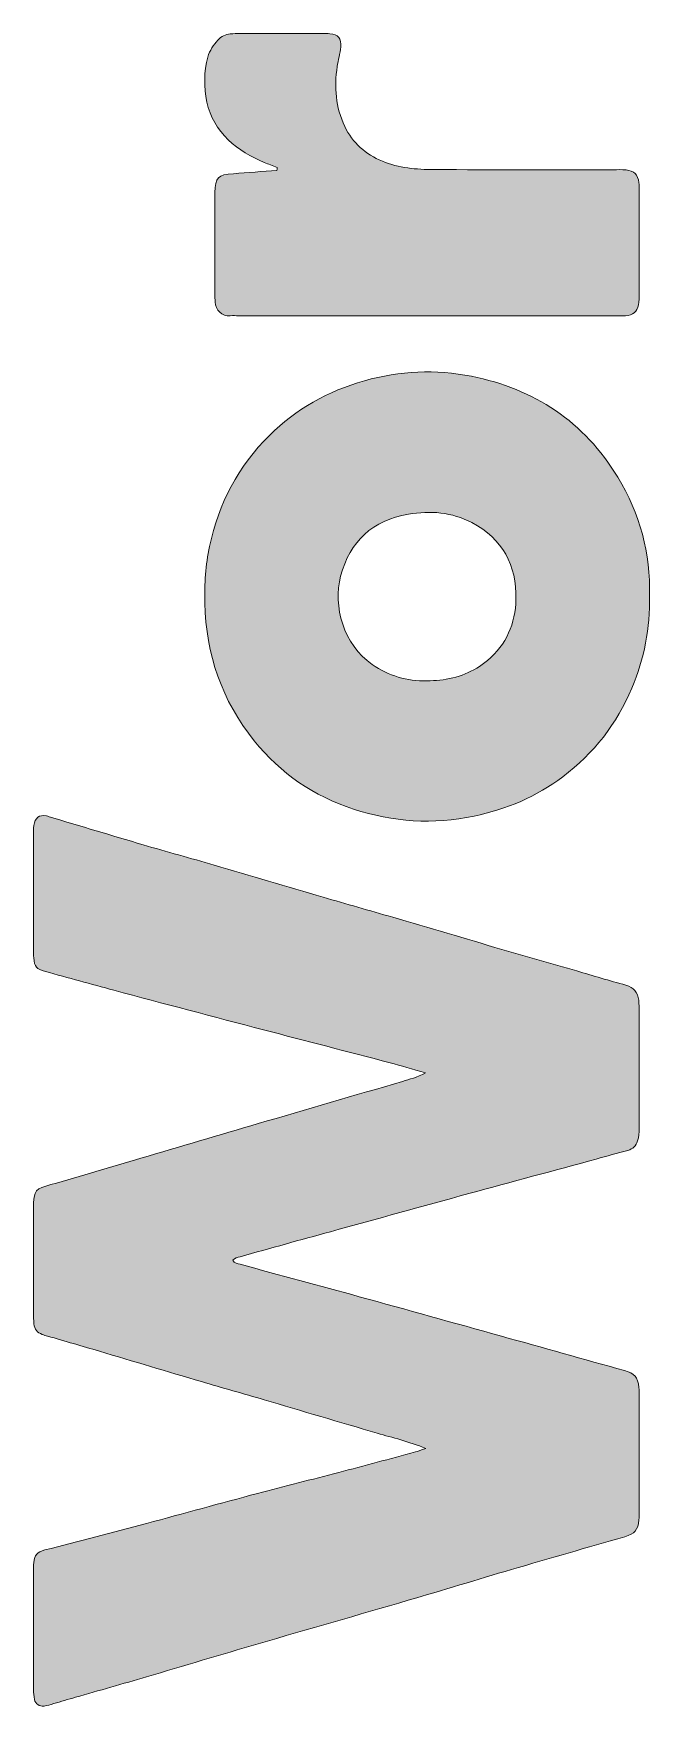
# Model space of a CAD drawing. Header units: millimetres. Extents: x 33 to 239, y -25 to 292.
# Drawn here: x 204.48 to 209.45, y 100.56 to 114.03 of the extents above; entities that cross this region are included whole.
import ezdxf

# ---------------------------------------------------------------- set-up
doc = ezdxf.new("R2010")
doc.units = ezdxf.units.MM
doc.header["$MEASUREMENT"] = 0
doc.layers.add('Layer 1', color=7, linetype='Continuous', lineweight=0)

msp = doc.modelspace()

# ---------------------------------------------------------------- hatches: boundary and pattern name
at = {"layer": 'Layer 1', "true_color": 0x020202, "transparency": 33554687}
h = msp.add_hatch(color=18, dxfattribs=at)
h.dxf.hatch_style = 2
edge = h.paths.add_edge_path()
edge.add_spline(control_points=[(206.441, 112.952), (206.406, 112.966), (206.371, 112.98), (206.337, 112.994), (206.23, 113.038), (206.132, 113.095), (206.048, 113.176), (205.962, 113.261), (205.901, 113.359), (205.876, 113.479), (205.85, 113.601), (205.851, 113.721), (205.884, 113.842), (205.898, 113.895), (205.929, 113.938), (205.965, 113.978), (205.992, 114.009), (206.025, 114.025), (206.064, 114.028), (206.091, 114.03), (206.118, 114.031), (206.144, 114.031), (206.366, 114.031), (206.587, 114.031), (206.809, 114.031), (206.828, 114.031), (206.847, 114.032), (206.866, 114.03), (206.932, 114.024), (206.961, 113.991), (206.954, 113.923), (206.948, 113.87), (206.933, 113.818), (206.925, 113.765), (206.901, 113.6), (206.912, 113.439), (206.986, 113.284), (207.05, 113.15), (207.154, 113.059), (207.289, 113.004), (207.422, 112.949), (207.563, 112.936), (207.704, 112.936), (208.186, 112.934), (208.667, 112.935), (209.148, 112.935), (209.182, 112.935), (209.217, 112.937), (209.251, 112.933), (209.315, 112.927), (209.348, 112.895), (209.355, 112.832), (209.357, 112.81), (209.356, 112.786), (209.356, 112.763), (209.356, 112.488), (209.356, 112.213), (209.356, 111.938), (209.356, 111.908), (209.357, 111.877), (209.351, 111.847), (209.341, 111.792), (209.305, 111.763), (209.248, 111.759), (209.221, 111.758), (209.194, 111.759), (209.168, 111.759), (208.156, 111.759), (207.144, 111.759), (206.132, 111.759), (206.109, 111.759), (206.086, 111.762), (206.064, 111.759), (205.996, 111.748), (205.946, 111.811), (205.942, 111.868), (205.941, 111.891), (205.94, 111.914), (205.94, 111.937), (205.94, 112.201), (205.94, 112.465), (205.94, 112.728), (205.94, 112.736), (205.94, 112.743), (205.94, 112.751), (205.943, 112.873), (205.964, 112.894), (206.089, 112.903), (206.206, 112.912), (206.323, 112.921), (206.44, 112.929), (206.44, 112.937), (206.441, 112.944), (206.441, 112.952)], knot_values=[0, 0, 0, 0, 1, 1, 1, 2, 2, 2, 3, 3, 3, 4, 4, 4, 5, 5, 5, 6, 6, 6, 7, 7, 7, 8, 8, 8, 9, 9, 9, 10, 10, 10, 11, 11, 11, 12, 12, 12, 13, 13, 13, 14, 14, 14, 15, 15, 15, 16, 16, 16, 17, 17, 17, 18, 18, 18, 19, 19, 19, 20, 20, 20, 21, 21, 21, 22, 22, 22, 23, 23, 23, 24, 24, 24, 25, 25, 25, 26, 26, 26, 27, 27, 27, 28, 28, 28, 29, 29, 29, 30, 30, 30, 31, 31, 31, 31], degree=3, periodic=0)
h = msp.add_hatch(color=18, dxfattribs=at)
h.dxf.hatch_style = 2
edge = h.paths.add_edge_path()
edge.add_spline(control_points=[(209.44, 109.506), (209.444, 109.244), (209.399, 108.998), (209.298, 108.762), (209.176, 108.476), (208.993, 108.236), (208.743, 108.049), (208.528, 107.888), (208.29, 107.786), (208.028, 107.732), (207.698, 107.662), (207.374, 107.684), (207.057, 107.788), (206.738, 107.892), (206.47, 108.074), (206.257, 108.338), (205.996, 108.662), (205.869, 109.033), (205.859, 109.447), (205.855, 109.601), (205.865, 109.753), (205.897, 109.903), (205.971, 110.248), (206.128, 110.548), (206.379, 110.796), (206.595, 111.01), (206.851, 111.152), (207.144, 111.236), (207.43, 111.317), (207.719, 111.329), (208.006, 111.272), (208.512, 111.172), (208.915, 110.906), (209.185, 110.46), (209.363, 110.167), (209.449, 109.844), (209.44, 109.506)], knot_values=[0, 0, 0, 0, 1, 1, 1, 2, 2, 2, 3, 3, 3, 4, 4, 4, 5, 5, 5, 6, 6, 6, 7, 7, 7, 8, 8, 8, 9, 9, 9, 10, 10, 10, 11, 11, 11, 12, 12, 12, 12], degree=3, periodic=0)
edge = h.paths.add_edge_path()
edge.add_spline(control_points=[(207.648, 108.821), (207.683, 108.822), (207.717, 108.822), (207.751, 108.826), (207.894, 108.842), (208.024, 108.891), (208.136, 108.985), (208.288, 109.113), (208.361, 109.283), (208.365, 109.477), (208.37, 109.75), (208.259, 109.964), (208.01, 110.094), (207.848, 110.179), (207.676, 110.192), (207.499, 110.162), (207.211, 110.112), (207.027, 109.946), (206.953, 109.662), (206.891, 109.423), (206.975, 109.11), (207.207, 108.952), (207.339, 108.862), (207.487, 108.816), (207.648, 108.821)], knot_values=[0, 0, 0, 0, 1, 1, 1, 2, 2, 2, 3, 3, 3, 4, 4, 4, 5, 5, 5, 6, 6, 6, 7, 7, 7, 8, 8, 8, 8], degree=3, periodic=0)
edge.add_line((207.648, 108.821), (207.648, 108.821))
h = msp.add_hatch(color=18, dxfattribs=at)
h.dxf.hatch_style = 2
edge = h.paths.add_edge_path()
edge.add_spline(control_points=[(207.64, 102.642), (207.497, 102.698), (207.371, 102.728), (207.248, 102.764), (206.944, 102.854), (206.641, 102.943), (206.337, 103.033), (206.169, 103.082), (206, 103.13), (205.832, 103.179), (205.558, 103.26), (205.284, 103.343), (205.01, 103.424), (204.871, 103.465), (204.732, 103.505), (204.593, 103.546), (204.578, 103.55), (204.563, 103.553), (204.549, 103.559), (204.511, 103.575), (204.485, 103.6), (204.483, 103.644), (204.482, 103.675), (204.479, 103.705), (204.479, 103.736), (204.479, 104.015), (204.479, 104.294), (204.479, 104.573), (204.479, 104.727), (204.5, 104.731), (204.62, 104.765), (204.862, 104.834), (205.103, 104.906), (205.345, 104.977), (205.659, 105.07), (205.973, 105.164), (206.288, 105.256), (206.675, 105.37), (207.063, 105.482), (207.451, 105.596), (207.508, 105.613), (207.566, 105.628), (207.637, 105.665), (207.529, 105.695), (207.44, 105.722), (207.351, 105.746), (207.011, 105.835), (206.671, 105.922), (206.332, 106.011), (205.93, 106.116), (205.528, 106.223), (205.127, 106.33), (204.943, 106.379), (204.759, 106.43), (204.575, 106.481), (204.501, 106.502), (204.488, 106.519), (204.481, 106.59), (204.479, 106.613), (204.479, 106.636), (204.479, 106.659), (204.479, 106.965), (204.479, 107.27), (204.479, 107.576), (204.479, 107.603), (204.479, 107.63), (204.482, 107.656), (204.49, 107.718), (204.526, 107.744), (204.584, 107.733), (204.592, 107.731), (204.599, 107.729), (204.606, 107.726), (204.858, 107.651), (205.11, 107.575), (205.362, 107.501), (205.553, 107.445), (205.744, 107.393), (205.934, 107.337), (206.227, 107.252), (206.519, 107.165), (206.812, 107.079), (206.998, 107.025), (207.185, 106.972), (207.372, 106.918), (207.665, 106.832), (207.957, 106.745), (208.25, 106.659), (208.451, 106.601), (208.653, 106.543), (208.854, 106.485), (208.986, 106.447), (209.117, 106.406), (209.25, 106.371), (209.315, 106.353), (209.345, 106.312), (209.353, 106.25), (209.356, 106.231), (209.356, 106.212), (209.356, 106.193), (209.356, 105.868), (209.356, 105.543), (209.356, 105.219), (209.356, 105.184), (209.355, 105.15), (209.344, 105.117), (209.331, 105.077), (209.307, 105.052), (209.266, 105.041), (209.181, 105.019), (209.097, 104.994), (209.012, 104.971), (208.67, 104.878), (208.328, 104.786), (207.986, 104.693), (207.614, 104.591), (207.243, 104.489), (206.871, 104.386), (206.629, 104.32), (206.386, 104.253), (206.144, 104.185), (206.122, 104.179), (206.099, 104.177), (206.085, 104.156), (206.097, 104.132), (206.121, 104.13), (206.143, 104.124), (206.463, 104.037), (206.783, 103.951), (207.103, 103.863), (207.485, 103.758), (207.867, 103.651), (208.249, 103.545), (208.58, 103.453), (208.91, 103.36), (209.24, 103.268), (209.321, 103.245), (209.346, 103.216), (209.355, 103.132), (209.357, 103.11), (209.356, 103.086), (209.356, 103.063), (209.356, 102.754), (209.356, 102.444), (209.356, 102.135), (209.356, 102.112), (209.357, 102.089), (209.355, 102.066), (209.347, 101.985), (209.321, 101.954), (209.241, 101.931), (208.937, 101.843), (208.633, 101.756), (208.329, 101.667), (208.051, 101.585), (207.774, 101.5), (207.496, 101.419), (207.094, 101.301), (206.691, 101.186), (206.288, 101.069), (205.988, 100.981), (205.689, 100.891), (205.389, 100.803), (205.199, 100.747), (205.008, 100.693), (204.817, 100.638), (204.759, 100.622), (204.7, 100.604), (204.642, 100.587), (204.616, 100.58), (204.591, 100.571), (204.564, 100.568), (204.526, 100.564), (204.496, 100.584), (204.487, 100.621), (204.482, 100.647), (204.48, 100.674), (204.479, 100.701), (204.479, 101.022), (204.479, 101.343), (204.479, 101.664), (204.479, 101.683), (204.48, 101.702), (204.482, 101.721), (204.49, 101.787), (204.506, 101.807), (204.571, 101.824), (204.844, 101.895), (205.117, 101.966), (205.39, 102.038), (205.688, 102.118), (205.986, 102.2), (206.284, 102.279), (206.501, 102.337), (206.72, 102.391), (206.937, 102.448), (207.144, 102.502), (207.35, 102.558), (207.556, 102.613), (207.578, 102.619), (207.599, 102.628), (207.64, 102.642)], knot_values=[0, 0, 0, 0, 1, 1, 1, 2, 2, 2, 3, 3, 3, 4, 4, 4, 5, 5, 5, 6, 6, 6, 7, 7, 7, 8, 8, 8, 9, 9, 9, 10, 10, 10, 11, 11, 11, 12, 12, 12, 13, 13, 13, 14, 14, 14, 15, 15, 15, 16, 16, 16, 17, 17, 17, 18, 18, 18, 19, 19, 19, 20, 20, 20, 21, 21, 21, 22, 22, 22, 23, 23, 23, 24, 24, 24, 25, 25, 25, 26, 26, 26, 27, 27, 27, 28, 28, 28, 29, 29, 29, 30, 30, 30, 31, 31, 31, 32, 32, 32, 33, 33, 33, 34, 34, 34, 35, 35, 35, 36, 36, 36, 37, 37, 37, 38, 38, 38, 39, 39, 39, 40, 40, 40, 41, 41, 41, 42, 42, 42, 43, 43, 43, 44, 44, 44, 45, 45, 45, 46, 46, 46, 47, 47, 47, 48, 48, 48, 49, 49, 49, 50, 50, 50, 51, 51, 51, 52, 52, 52, 53, 53, 53, 54, 54, 54, 55, 55, 55, 56, 56, 56, 57, 57, 57, 58, 58, 58, 59, 59, 59, 60, 60, 60, 61, 61, 61, 62, 62, 62, 63, 63, 63, 64, 64, 64, 65, 65, 65, 66, 66, 66, 67, 67, 67, 67], degree=3, periodic=0)

# ---------------------------------------------------------------- linework, layer by layer
at = {"layer": 'Layer 1', "color": 18, "lineweight": 0, "true_color": 0x000000}
for points, knots in [([(206.441, 112.952), (206.441, 112.944), (206.44, 112.937), (206.44, 112.929), (206.323, 112.921), (206.206, 112.912), (206.089, 112.903), (205.964, 112.894), (205.943, 112.873), (205.94, 112.751), (205.94, 112.743), (205.94, 112.736), (205.94, 112.728), (205.94, 112.465), (205.94, 112.201), (205.94, 111.937), (205.94, 111.914), (205.941, 111.891), (205.942, 111.868), (205.946, 111.811), (205.996, 111.748), (206.064, 111.759), (206.086, 111.762), (206.109, 111.759), (206.132, 111.759), (207.144, 111.759), (208.156, 111.759), (209.168, 111.759), (209.194, 111.759), (209.221, 111.758), (209.248, 111.759), (209.305, 111.763), (209.341, 111.792), (209.351, 111.847), (209.357, 111.877), (209.356, 111.908), (209.356, 111.938), (209.356, 112.213), (209.356, 112.488), (209.356, 112.763), (209.356, 112.786), (209.357, 112.81), (209.355, 112.832), (209.348, 112.895), (209.315, 112.927), (209.251, 112.933), (209.217, 112.937), (209.182, 112.935), (209.148, 112.935), (208.667, 112.935), (208.186, 112.934), (207.704, 112.936), (207.563, 112.936), (207.422, 112.949), (207.289, 113.004), (207.154, 113.059), (207.05, 113.15), (206.986, 113.284), (206.912, 113.439), (206.901, 113.6), (206.925, 113.765), (206.933, 113.818), (206.948, 113.87), (206.954, 113.923), (206.961, 113.991), (206.932, 114.024), (206.866, 114.03), (206.847, 114.032), (206.828, 114.031), (206.809, 114.031), (206.587, 114.031), (206.366, 114.031), (206.144, 114.031), (206.118, 114.031), (206.091, 114.03), (206.064, 114.028), (206.025, 114.025), (205.992, 114.009), (205.965, 113.978), (205.929, 113.938), (205.898, 113.895), (205.884, 113.842), (205.851, 113.721), (205.85, 113.601), (205.876, 113.479), (205.901, 113.359), (205.962, 113.261), (206.048, 113.176), (206.132, 113.095), (206.23, 113.038), (206.337, 112.994), (206.371, 112.98), (206.406, 112.966), (206.441, 112.952)], [0, 0, 0, 0, 1, 1, 1, 2, 2, 2, 3, 3, 3, 4, 4, 4, 5, 5, 5, 6, 6, 6, 7, 7, 7, 8, 8, 8, 9, 9, 9, 10, 10, 10, 11, 11, 11, 12, 12, 12, 13, 13, 13, 14, 14, 14, 15, 15, 15, 16, 16, 16, 17, 17, 17, 18, 18, 18, 19, 19, 19, 20, 20, 20, 21, 21, 21, 22, 22, 22, 23, 23, 23, 24, 24, 24, 25, 25, 25, 26, 26, 26, 27, 27, 27, 28, 28, 28, 29, 29, 29, 30, 30, 30, 31, 31, 31, 31]), ([(206.441, 112.952), (206.406, 112.966), (206.371, 112.98), (206.337, 112.994), (206.23, 113.038), (206.132, 113.095), (206.048, 113.176), (205.962, 113.261), (205.901, 113.359), (205.876, 113.479), (205.85, 113.601), (205.851, 113.721), (205.884, 113.842), (205.898, 113.895), (205.929, 113.938), (205.965, 113.978), (205.992, 114.009), (206.025, 114.025), (206.064, 114.028), (206.091, 114.03), (206.118, 114.031), (206.144, 114.031), (206.366, 114.031), (206.587, 114.031), (206.809, 114.031), (206.828, 114.031), (206.847, 114.032), (206.866, 114.03), (206.932, 114.024), (206.961, 113.991), (206.954, 113.923), (206.948, 113.87), (206.933, 113.818), (206.925, 113.765), (206.901, 113.6), (206.912, 113.439), (206.986, 113.284), (207.05, 113.15), (207.154, 113.059), (207.289, 113.004), (207.422, 112.949), (207.563, 112.936), (207.704, 112.936), (208.186, 112.934), (208.667, 112.935), (209.148, 112.935), (209.182, 112.935), (209.217, 112.937), (209.251, 112.933), (209.315, 112.927), (209.348, 112.895), (209.355, 112.832), (209.357, 112.81), (209.356, 112.786), (209.356, 112.763), (209.356, 112.488), (209.356, 112.213), (209.356, 111.938), (209.356, 111.908), (209.357, 111.877), (209.351, 111.847), (209.341, 111.792), (209.305, 111.763), (209.248, 111.759), (209.221, 111.758), (209.194, 111.759), (209.168, 111.759), (208.156, 111.759), (207.144, 111.759), (206.132, 111.759), (206.109, 111.759), (206.086, 111.762), (206.064, 111.759), (205.996, 111.748), (205.946, 111.811), (205.942, 111.868), (205.941, 111.891), (205.94, 111.914), (205.94, 111.937), (205.94, 112.201), (205.94, 112.465), (205.94, 112.728), (205.94, 112.736), (205.94, 112.743), (205.94, 112.751), (205.943, 112.873), (205.964, 112.894), (206.089, 112.903), (206.206, 112.912), (206.323, 112.921), (206.44, 112.929), (206.44, 112.937), (206.441, 112.944), (206.441, 112.952)], [0, 0, 0, 0, 1, 1, 1, 2, 2, 2, 3, 3, 3, 4, 4, 4, 5, 5, 5, 6, 6, 6, 7, 7, 7, 8, 8, 8, 9, 9, 9, 10, 10, 10, 11, 11, 11, 12, 12, 12, 13, 13, 13, 14, 14, 14, 15, 15, 15, 16, 16, 16, 17, 17, 17, 18, 18, 18, 19, 19, 19, 20, 20, 20, 21, 21, 21, 22, 22, 22, 23, 23, 23, 24, 24, 24, 25, 25, 25, 26, 26, 26, 27, 27, 27, 28, 28, 28, 29, 29, 29, 30, 30, 30, 31, 31, 31, 31]), ([(209.44, 109.506), (209.449, 109.844), (209.363, 110.167), (209.185, 110.46), (208.915, 110.906), (208.512, 111.172), (208.006, 111.272), (207.719, 111.329), (207.43, 111.317), (207.144, 111.236), (206.851, 111.152), (206.595, 111.01), (206.379, 110.796), (206.128, 110.548), (205.971, 110.248), (205.897, 109.903), (205.865, 109.753), (205.855, 109.601), (205.859, 109.447), (205.869, 109.033), (205.996, 108.662), (206.257, 108.338), (206.47, 108.074), (206.738, 107.892), (207.057, 107.788), (207.374, 107.684), (207.698, 107.662), (208.028, 107.732), (208.29, 107.786), (208.528, 107.888), (208.743, 108.049), (208.993, 108.236), (209.176, 108.476), (209.298, 108.762), (209.399, 108.998), (209.444, 109.244), (209.44, 109.506)], [0, 0, 0, 0, 1, 1, 1, 2, 2, 2, 3, 3, 3, 4, 4, 4, 5, 5, 5, 6, 6, 6, 7, 7, 7, 8, 8, 8, 9, 9, 9, 10, 10, 10, 11, 11, 11, 12, 12, 12, 12]), ([(209.44, 109.506), (209.444, 109.244), (209.399, 108.998), (209.298, 108.762), (209.176, 108.476), (208.993, 108.236), (208.743, 108.049), (208.528, 107.888), (208.29, 107.786), (208.028, 107.732), (207.698, 107.662), (207.374, 107.684), (207.057, 107.788), (206.738, 107.892), (206.47, 108.074), (206.257, 108.338), (205.996, 108.662), (205.869, 109.033), (205.859, 109.447), (205.855, 109.601), (205.865, 109.753), (205.897, 109.903), (205.971, 110.248), (206.128, 110.548), (206.379, 110.796), (206.595, 111.01), (206.851, 111.152), (207.144, 111.236), (207.43, 111.317), (207.719, 111.329), (208.006, 111.272), (208.512, 111.172), (208.915, 110.906), (209.185, 110.46), (209.363, 110.167), (209.449, 109.844), (209.44, 109.506)], [0, 0, 0, 0, 1, 1, 1, 2, 2, 2, 3, 3, 3, 4, 4, 4, 5, 5, 5, 6, 6, 6, 7, 7, 7, 8, 8, 8, 9, 9, 9, 10, 10, 10, 11, 11, 11, 12, 12, 12, 12]), ([(207.648, 108.821), (207.683, 108.822), (207.717, 108.822), (207.751, 108.826), (207.894, 108.842), (208.024, 108.891), (208.136, 108.985), (208.288, 109.113), (208.361, 109.283), (208.365, 109.477), (208.37, 109.75), (208.259, 109.964), (208.01, 110.094), (207.848, 110.179), (207.676, 110.192), (207.499, 110.162), (207.211, 110.112), (207.027, 109.946), (206.953, 109.662), (206.891, 109.423), (206.975, 109.11), (207.207, 108.952), (207.339, 108.862), (207.487, 108.816), (207.648, 108.821)], [0, 0, 0, 0, 1, 1, 1, 2, 2, 2, 3, 3, 3, 4, 4, 4, 5, 5, 5, 6, 6, 6, 7, 7, 7, 8, 8, 8, 8]), ([(207.648, 108.821), (207.487, 108.816), (207.339, 108.862), (207.207, 108.952), (206.975, 109.11), (206.891, 109.423), (206.953, 109.662), (207.027, 109.946), (207.211, 110.112), (207.499, 110.162), (207.676, 110.192), (207.848, 110.179), (208.01, 110.094), (208.259, 109.964), (208.37, 109.75), (208.365, 109.477), (208.361, 109.283), (208.288, 109.113), (208.136, 108.985), (208.024, 108.891), (207.894, 108.842), (207.751, 108.826), (207.717, 108.822), (207.683, 108.822), (207.648, 108.821)], [0, 0, 0, 0, 1, 1, 1, 2, 2, 2, 3, 3, 3, 4, 4, 4, 5, 5, 5, 6, 6, 6, 7, 7, 7, 8, 8, 8, 8]), ([(207.64, 102.642), (207.599, 102.628), (207.578, 102.619), (207.556, 102.613), (207.35, 102.558), (207.144, 102.502), (206.937, 102.448), (206.72, 102.391), (206.501, 102.337), (206.284, 102.279), (205.986, 102.2), (205.688, 102.118), (205.39, 102.038), (205.117, 101.966), (204.844, 101.895), (204.571, 101.824), (204.506, 101.807), (204.49, 101.787), (204.482, 101.721), (204.48, 101.702), (204.479, 101.683), (204.479, 101.664), (204.479, 101.343), (204.479, 101.022), (204.479, 100.701), (204.48, 100.674), (204.482, 100.647), (204.487, 100.621), (204.496, 100.584), (204.526, 100.564), (204.564, 100.568), (204.591, 100.571), (204.616, 100.58), (204.642, 100.587), (204.7, 100.604), (204.759, 100.622), (204.817, 100.638), (205.008, 100.693), (205.199, 100.747), (205.389, 100.803), (205.689, 100.891), (205.988, 100.981), (206.288, 101.069), (206.691, 101.186), (207.094, 101.301), (207.496, 101.419), (207.774, 101.5), (208.051, 101.585), (208.329, 101.667), (208.633, 101.756), (208.937, 101.843), (209.241, 101.931), (209.321, 101.954), (209.347, 101.985), (209.355, 102.066), (209.357, 102.089), (209.356, 102.112), (209.356, 102.135), (209.356, 102.444), (209.356, 102.754), (209.356, 103.063), (209.356, 103.086), (209.357, 103.11), (209.355, 103.132), (209.346, 103.216), (209.321, 103.245), (209.24, 103.268), (208.91, 103.36), (208.58, 103.453), (208.249, 103.545), (207.867, 103.651), (207.485, 103.758), (207.103, 103.863), (206.783, 103.951), (206.463, 104.037), (206.143, 104.124), (206.121, 104.13), (206.097, 104.132), (206.085, 104.156), (206.099, 104.177), (206.122, 104.179), (206.144, 104.185), (206.386, 104.253), (206.629, 104.32), (206.871, 104.386), (207.243, 104.489), (207.614, 104.591), (207.986, 104.693), (208.328, 104.786), (208.67, 104.878), (209.012, 104.971), (209.097, 104.994), (209.181, 105.019), (209.266, 105.041), (209.307, 105.052), (209.331, 105.077), (209.344, 105.117), (209.355, 105.15), (209.356, 105.184), (209.356, 105.219), (209.356, 105.543), (209.356, 105.868), (209.356, 106.193), (209.356, 106.212), (209.356, 106.231), (209.353, 106.25), (209.345, 106.312), (209.315, 106.353), (209.25, 106.371), (209.117, 106.406), (208.986, 106.447), (208.854, 106.485), (208.653, 106.543), (208.451, 106.601), (208.25, 106.659), (207.957, 106.745), (207.665, 106.832), (207.372, 106.918), (207.185, 106.972), (206.998, 107.025), (206.812, 107.079), (206.519, 107.165), (206.227, 107.252), (205.934, 107.337), (205.744, 107.393), (205.553, 107.445), (205.362, 107.501), (205.11, 107.575), (204.858, 107.651), (204.606, 107.726), (204.599, 107.729), (204.592, 107.731), (204.584, 107.733), (204.526, 107.744), (204.49, 107.718), (204.482, 107.656), (204.479, 107.63), (204.479, 107.603), (204.479, 107.576), (204.479, 107.27), (204.479, 106.965), (204.479, 106.659), (204.479, 106.636), (204.479, 106.613), (204.481, 106.59), (204.488, 106.519), (204.501, 106.502), (204.575, 106.481), (204.759, 106.43), (204.943, 106.379), (205.127, 106.33), (205.528, 106.223), (205.93, 106.116), (206.332, 106.011), (206.671, 105.922), (207.011, 105.835), (207.351, 105.746), (207.44, 105.722), (207.529, 105.695), (207.637, 105.665), (207.566, 105.628), (207.508, 105.613), (207.451, 105.596), (207.063, 105.482), (206.675, 105.37), (206.288, 105.256), (205.973, 105.164), (205.659, 105.07), (205.345, 104.977), (205.103, 104.906), (204.862, 104.834), (204.62, 104.765), (204.5, 104.731), (204.479, 104.727), (204.479, 104.573), (204.479, 104.294), (204.479, 104.015), (204.479, 103.736), (204.479, 103.705), (204.482, 103.675), (204.483, 103.644), (204.485, 103.6), (204.511, 103.575), (204.549, 103.559), (204.563, 103.553), (204.578, 103.55), (204.593, 103.546), (204.732, 103.505), (204.871, 103.465), (205.01, 103.424), (205.284, 103.343), (205.558, 103.26), (205.832, 103.179), (206, 103.13), (206.169, 103.082), (206.337, 103.033), (206.641, 102.943), (206.944, 102.854), (207.248, 102.764), (207.371, 102.728), (207.497, 102.698), (207.64, 102.642)], [0, 0, 0, 0, 1, 1, 1, 2, 2, 2, 3, 3, 3, 4, 4, 4, 5, 5, 5, 6, 6, 6, 7, 7, 7, 8, 8, 8, 9, 9, 9, 10, 10, 10, 11, 11, 11, 12, 12, 12, 13, 13, 13, 14, 14, 14, 15, 15, 15, 16, 16, 16, 17, 17, 17, 18, 18, 18, 19, 19, 19, 20, 20, 20, 21, 21, 21, 22, 22, 22, 23, 23, 23, 24, 24, 24, 25, 25, 25, 26, 26, 26, 27, 27, 27, 28, 28, 28, 29, 29, 29, 30, 30, 30, 31, 31, 31, 32, 32, 32, 33, 33, 33, 34, 34, 34, 35, 35, 35, 36, 36, 36, 37, 37, 37, 38, 38, 38, 39, 39, 39, 40, 40, 40, 41, 41, 41, 42, 42, 42, 43, 43, 43, 44, 44, 44, 45, 45, 45, 46, 46, 46, 47, 47, 47, 48, 48, 48, 49, 49, 49, 50, 50, 50, 51, 51, 51, 52, 52, 52, 53, 53, 53, 54, 54, 54, 55, 55, 55, 56, 56, 56, 57, 57, 57, 58, 58, 58, 59, 59, 59, 60, 60, 60, 61, 61, 61, 62, 62, 62, 63, 63, 63, 64, 64, 64, 65, 65, 65, 66, 66, 66, 67, 67, 67, 67]), ([(207.64, 102.642), (207.497, 102.698), (207.371, 102.728), (207.248, 102.764), (206.944, 102.854), (206.641, 102.943), (206.337, 103.033), (206.169, 103.082), (206, 103.13), (205.832, 103.179), (205.558, 103.26), (205.284, 103.343), (205.01, 103.424), (204.871, 103.465), (204.732, 103.505), (204.593, 103.546), (204.578, 103.55), (204.563, 103.553), (204.549, 103.559), (204.511, 103.575), (204.485, 103.6), (204.483, 103.644), (204.482, 103.675), (204.479, 103.705), (204.479, 103.736), (204.479, 104.015), (204.479, 104.294), (204.479, 104.573), (204.479, 104.727), (204.5, 104.731), (204.62, 104.765), (204.862, 104.834), (205.103, 104.906), (205.345, 104.977), (205.659, 105.07), (205.973, 105.164), (206.288, 105.256), (206.675, 105.37), (207.063, 105.482), (207.451, 105.596), (207.508, 105.613), (207.566, 105.628), (207.637, 105.665), (207.529, 105.695), (207.44, 105.722), (207.351, 105.746), (207.011, 105.835), (206.671, 105.922), (206.332, 106.011), (205.93, 106.116), (205.528, 106.223), (205.127, 106.33), (204.943, 106.379), (204.759, 106.43), (204.575, 106.481), (204.501, 106.502), (204.488, 106.519), (204.481, 106.59), (204.479, 106.613), (204.479, 106.636), (204.479, 106.659), (204.479, 106.965), (204.479, 107.27), (204.479, 107.576), (204.479, 107.603), (204.479, 107.63), (204.482, 107.656), (204.49, 107.718), (204.526, 107.744), (204.584, 107.733), (204.592, 107.731), (204.599, 107.729), (204.606, 107.726), (204.858, 107.651), (205.11, 107.575), (205.362, 107.501), (205.553, 107.445), (205.744, 107.393), (205.934, 107.337), (206.227, 107.252), (206.519, 107.165), (206.812, 107.079), (206.998, 107.025), (207.185, 106.972), (207.372, 106.918), (207.665, 106.832), (207.957, 106.745), (208.25, 106.659), (208.451, 106.601), (208.653, 106.543), (208.854, 106.485), (208.986, 106.447), (209.117, 106.406), (209.25, 106.371), (209.315, 106.353), (209.345, 106.312), (209.353, 106.25), (209.356, 106.231), (209.356, 106.212), (209.356, 106.193), (209.356, 105.868), (209.356, 105.543), (209.356, 105.219), (209.356, 105.184), (209.355, 105.15), (209.344, 105.117), (209.331, 105.077), (209.307, 105.052), (209.266, 105.041), (209.181, 105.019), (209.097, 104.994), (209.012, 104.971), (208.67, 104.878), (208.328, 104.786), (207.986, 104.693), (207.614, 104.591), (207.243, 104.489), (206.871, 104.386), (206.629, 104.32), (206.386, 104.253), (206.144, 104.185), (206.122, 104.179), (206.099, 104.177), (206.085, 104.156), (206.097, 104.132), (206.121, 104.13), (206.143, 104.124), (206.463, 104.037), (206.783, 103.951), (207.103, 103.863), (207.485, 103.758), (207.867, 103.651), (208.249, 103.545), (208.58, 103.453), (208.91, 103.36), (209.24, 103.268), (209.321, 103.245), (209.346, 103.216), (209.355, 103.132), (209.357, 103.11), (209.356, 103.086), (209.356, 103.063), (209.356, 102.754), (209.356, 102.444), (209.356, 102.135), (209.356, 102.112), (209.357, 102.089), (209.355, 102.066), (209.347, 101.985), (209.321, 101.954), (209.241, 101.931), (208.937, 101.843), (208.633, 101.756), (208.329, 101.667), (208.051, 101.585), (207.774, 101.5), (207.496, 101.419), (207.094, 101.301), (206.691, 101.186), (206.288, 101.069), (205.988, 100.981), (205.689, 100.891), (205.389, 100.803), (205.199, 100.747), (205.008, 100.693), (204.817, 100.638), (204.759, 100.622), (204.7, 100.604), (204.642, 100.587), (204.616, 100.58), (204.591, 100.571), (204.564, 100.568), (204.526, 100.564), (204.496, 100.584), (204.487, 100.621), (204.482, 100.647), (204.48, 100.674), (204.479, 100.701), (204.479, 101.022), (204.479, 101.343), (204.479, 101.664), (204.479, 101.683), (204.48, 101.702), (204.482, 101.721), (204.49, 101.787), (204.506, 101.807), (204.571, 101.824), (204.844, 101.895), (205.117, 101.966), (205.39, 102.038), (205.688, 102.118), (205.986, 102.2), (206.284, 102.279), (206.501, 102.337), (206.72, 102.391), (206.937, 102.448), (207.144, 102.502), (207.35, 102.558), (207.556, 102.613), (207.578, 102.619), (207.599, 102.628), (207.64, 102.642)], [0, 0, 0, 0, 1, 1, 1, 2, 2, 2, 3, 3, 3, 4, 4, 4, 5, 5, 5, 6, 6, 6, 7, 7, 7, 8, 8, 8, 9, 9, 9, 10, 10, 10, 11, 11, 11, 12, 12, 12, 13, 13, 13, 14, 14, 14, 15, 15, 15, 16, 16, 16, 17, 17, 17, 18, 18, 18, 19, 19, 19, 20, 20, 20, 21, 21, 21, 22, 22, 22, 23, 23, 23, 24, 24, 24, 25, 25, 25, 26, 26, 26, 27, 27, 27, 28, 28, 28, 29, 29, 29, 30, 30, 30, 31, 31, 31, 32, 32, 32, 33, 33, 33, 34, 34, 34, 35, 35, 35, 36, 36, 36, 37, 37, 37, 38, 38, 38, 39, 39, 39, 40, 40, 40, 41, 41, 41, 42, 42, 42, 43, 43, 43, 44, 44, 44, 45, 45, 45, 46, 46, 46, 47, 47, 47, 48, 48, 48, 49, 49, 49, 50, 50, 50, 51, 51, 51, 52, 52, 52, 53, 53, 53, 54, 54, 54, 55, 55, 55, 56, 56, 56, 57, 57, 57, 58, 58, 58, 59, 59, 59, 60, 60, 60, 61, 61, 61, 62, 62, 62, 63, 63, 63, 64, 64, 64, 65, 65, 65, 66, 66, 66, 67, 67, 67, 67])]:
    msp.add_open_spline(points, degree=3, knots=knots, dxfattribs=at)
at = {"layer": 'Layer 1'}
for points, knots in [([(206.441, 112.952), (206.406, 112.966), (206.371, 112.98), (206.337, 112.994), (206.23, 113.038), (206.132, 113.095), (206.048, 113.176), (205.962, 113.261), (205.901, 113.359), (205.876, 113.479), (205.85, 113.601), (205.851, 113.721), (205.884, 113.842), (205.898, 113.895), (205.929, 113.938), (205.965, 113.978), (205.992, 114.009), (206.025, 114.025), (206.064, 114.028), (206.091, 114.03), (206.118, 114.031), (206.144, 114.031), (206.366, 114.031), (206.587, 114.031), (206.809, 114.031), (206.828, 114.031), (206.847, 114.032), (206.866, 114.03), (206.932, 114.024), (206.961, 113.991), (206.954, 113.923), (206.948, 113.87), (206.933, 113.818), (206.925, 113.765), (206.901, 113.6), (206.912, 113.439), (206.986, 113.284), (207.05, 113.15), (207.154, 113.059), (207.289, 113.004), (207.422, 112.949), (207.563, 112.936), (207.704, 112.936), (208.186, 112.934), (208.667, 112.935), (209.148, 112.935), (209.182, 112.935), (209.217, 112.937), (209.251, 112.933), (209.315, 112.927), (209.348, 112.895), (209.355, 112.832), (209.357, 112.81), (209.356, 112.786), (209.356, 112.763), (209.356, 112.488), (209.356, 112.213), (209.356, 111.938), (209.356, 111.908), (209.357, 111.877), (209.351, 111.847), (209.341, 111.792), (209.305, 111.763), (209.248, 111.759), (209.221, 111.758), (209.194, 111.759), (209.168, 111.759), (208.156, 111.759), (207.144, 111.759), (206.132, 111.759), (206.109, 111.759), (206.086, 111.762), (206.064, 111.759), (205.996, 111.748), (205.946, 111.811), (205.942, 111.868), (205.941, 111.891), (205.94, 111.914), (205.94, 111.937), (205.94, 112.201), (205.94, 112.465), (205.94, 112.728), (205.94, 112.736), (205.94, 112.743), (205.94, 112.751), (205.943, 112.873), (205.964, 112.894), (206.089, 112.903), (206.206, 112.912), (206.323, 112.921), (206.44, 112.929), (206.44, 112.937), (206.441, 112.944), (206.441, 112.952)], [0, 0, 0, 0, 1, 1, 1, 2, 2, 2, 3, 3, 3, 4, 4, 4, 5, 5, 5, 6, 6, 6, 7, 7, 7, 8, 8, 8, 9, 9, 9, 10, 10, 10, 11, 11, 11, 12, 12, 12, 13, 13, 13, 14, 14, 14, 15, 15, 15, 16, 16, 16, 17, 17, 17, 18, 18, 18, 19, 19, 19, 20, 20, 20, 21, 21, 21, 22, 22, 22, 23, 23, 23, 24, 24, 24, 25, 25, 25, 26, 26, 26, 27, 27, 27, 28, 28, 28, 29, 29, 29, 30, 30, 30, 31, 31, 31, 31]), ([(209.44, 109.506), (209.444, 109.244), (209.399, 108.998), (209.298, 108.762), (209.176, 108.476), (208.993, 108.236), (208.743, 108.049), (208.528, 107.888), (208.29, 107.786), (208.028, 107.732), (207.698, 107.662), (207.374, 107.684), (207.057, 107.788), (206.738, 107.892), (206.47, 108.074), (206.257, 108.338), (205.996, 108.662), (205.869, 109.033), (205.859, 109.447), (205.855, 109.601), (205.865, 109.753), (205.897, 109.903), (205.971, 110.248), (206.128, 110.548), (206.379, 110.796), (206.595, 111.01), (206.851, 111.152), (207.144, 111.236), (207.43, 111.317), (207.719, 111.329), (208.006, 111.272), (208.512, 111.172), (208.915, 110.906), (209.185, 110.46), (209.363, 110.167), (209.449, 109.844), (209.44, 109.506)], [0, 0, 0, 0, 1, 1, 1, 2, 2, 2, 3, 3, 3, 4, 4, 4, 5, 5, 5, 6, 6, 6, 7, 7, 7, 8, 8, 8, 9, 9, 9, 10, 10, 10, 11, 11, 11, 12, 12, 12, 12]), ([(207.648, 108.821), (207.683, 108.822), (207.717, 108.822), (207.751, 108.826), (207.894, 108.842), (208.024, 108.891), (208.136, 108.985), (208.288, 109.113), (208.361, 109.283), (208.365, 109.477), (208.37, 109.75), (208.259, 109.964), (208.01, 110.094), (207.848, 110.179), (207.676, 110.192), (207.499, 110.162), (207.211, 110.112), (207.027, 109.946), (206.953, 109.662), (206.891, 109.423), (206.975, 109.11), (207.207, 108.952), (207.339, 108.862), (207.487, 108.816), (207.648, 108.821)], [0, 0, 0, 0, 1, 1, 1, 2, 2, 2, 3, 3, 3, 4, 4, 4, 5, 5, 5, 6, 6, 6, 7, 7, 7, 8, 8, 8, 8]), ([(207.64, 102.642), (207.497, 102.698), (207.371, 102.728), (207.248, 102.764), (206.944, 102.854), (206.641, 102.943), (206.337, 103.033), (206.169, 103.082), (206, 103.13), (205.832, 103.179), (205.558, 103.26), (205.284, 103.343), (205.01, 103.424), (204.871, 103.465), (204.732, 103.505), (204.593, 103.546), (204.578, 103.55), (204.563, 103.553), (204.549, 103.559), (204.511, 103.575), (204.485, 103.6), (204.483, 103.644), (204.482, 103.675), (204.479, 103.705), (204.479, 103.736), (204.479, 104.015), (204.479, 104.294), (204.479, 104.573), (204.479, 104.727), (204.5, 104.731), (204.62, 104.765), (204.862, 104.834), (205.103, 104.906), (205.345, 104.977), (205.659, 105.07), (205.973, 105.164), (206.288, 105.256), (206.675, 105.37), (207.063, 105.482), (207.451, 105.596), (207.508, 105.613), (207.566, 105.628), (207.637, 105.665), (207.529, 105.695), (207.44, 105.722), (207.351, 105.746), (207.011, 105.835), (206.671, 105.922), (206.332, 106.011), (205.93, 106.116), (205.528, 106.223), (205.127, 106.33), (204.943, 106.379), (204.759, 106.43), (204.575, 106.481), (204.501, 106.502), (204.488, 106.519), (204.481, 106.59), (204.479, 106.613), (204.479, 106.636), (204.479, 106.659), (204.479, 106.965), (204.479, 107.27), (204.479, 107.576), (204.479, 107.603), (204.479, 107.63), (204.482, 107.656), (204.49, 107.718), (204.526, 107.744), (204.584, 107.733), (204.592, 107.731), (204.599, 107.729), (204.606, 107.726), (204.858, 107.651), (205.11, 107.575), (205.362, 107.501), (205.553, 107.445), (205.744, 107.393), (205.934, 107.337), (206.227, 107.252), (206.519, 107.165), (206.812, 107.079), (206.998, 107.025), (207.185, 106.972), (207.372, 106.918), (207.665, 106.832), (207.957, 106.745), (208.25, 106.659), (208.451, 106.601), (208.653, 106.543), (208.854, 106.485), (208.986, 106.447), (209.117, 106.406), (209.25, 106.371), (209.315, 106.353), (209.345, 106.312), (209.353, 106.25), (209.356, 106.231), (209.356, 106.212), (209.356, 106.193), (209.356, 105.868), (209.356, 105.543), (209.356, 105.219), (209.356, 105.184), (209.355, 105.15), (209.344, 105.117), (209.331, 105.077), (209.307, 105.052), (209.266, 105.041), (209.181, 105.019), (209.097, 104.994), (209.012, 104.971), (208.67, 104.878), (208.328, 104.786), (207.986, 104.693), (207.614, 104.591), (207.243, 104.489), (206.871, 104.386), (206.629, 104.32), (206.386, 104.253), (206.144, 104.185), (206.122, 104.179), (206.099, 104.177), (206.085, 104.156), (206.097, 104.132), (206.121, 104.13), (206.143, 104.124), (206.463, 104.037), (206.783, 103.951), (207.103, 103.863), (207.485, 103.758), (207.867, 103.651), (208.249, 103.545), (208.58, 103.453), (208.91, 103.36), (209.24, 103.268), (209.321, 103.245), (209.346, 103.216), (209.355, 103.132), (209.357, 103.11), (209.356, 103.086), (209.356, 103.063), (209.356, 102.754), (209.356, 102.444), (209.356, 102.135), (209.356, 102.112), (209.357, 102.089), (209.355, 102.066), (209.347, 101.985), (209.321, 101.954), (209.241, 101.931), (208.937, 101.843), (208.633, 101.756), (208.329, 101.667), (208.051, 101.585), (207.774, 101.5), (207.496, 101.419), (207.094, 101.301), (206.691, 101.186), (206.288, 101.069), (205.988, 100.981), (205.689, 100.891), (205.389, 100.803), (205.199, 100.747), (205.008, 100.693), (204.817, 100.638), (204.759, 100.622), (204.7, 100.604), (204.642, 100.587), (204.616, 100.58), (204.591, 100.571), (204.564, 100.568), (204.526, 100.564), (204.496, 100.584), (204.487, 100.621), (204.482, 100.647), (204.48, 100.674), (204.479, 100.701), (204.479, 101.022), (204.479, 101.343), (204.479, 101.664), (204.479, 101.683), (204.48, 101.702), (204.482, 101.721), (204.49, 101.787), (204.506, 101.807), (204.571, 101.824), (204.844, 101.895), (205.117, 101.966), (205.39, 102.038), (205.688, 102.118), (205.986, 102.2), (206.284, 102.279), (206.501, 102.337), (206.72, 102.391), (206.937, 102.448), (207.144, 102.502), (207.35, 102.558), (207.556, 102.613), (207.578, 102.619), (207.599, 102.628), (207.64, 102.642)], [0, 0, 0, 0, 1, 1, 1, 2, 2, 2, 3, 3, 3, 4, 4, 4, 5, 5, 5, 6, 6, 6, 7, 7, 7, 8, 8, 8, 9, 9, 9, 10, 10, 10, 11, 11, 11, 12, 12, 12, 13, 13, 13, 14, 14, 14, 15, 15, 15, 16, 16, 16, 17, 17, 17, 18, 18, 18, 19, 19, 19, 20, 20, 20, 21, 21, 21, 22, 22, 22, 23, 23, 23, 24, 24, 24, 25, 25, 25, 26, 26, 26, 27, 27, 27, 28, 28, 28, 29, 29, 29, 30, 30, 30, 31, 31, 31, 32, 32, 32, 33, 33, 33, 34, 34, 34, 35, 35, 35, 36, 36, 36, 37, 37, 37, 38, 38, 38, 39, 39, 39, 40, 40, 40, 41, 41, 41, 42, 42, 42, 43, 43, 43, 44, 44, 44, 45, 45, 45, 46, 46, 46, 47, 47, 47, 48, 48, 48, 49, 49, 49, 50, 50, 50, 51, 51, 51, 52, 52, 52, 53, 53, 53, 54, 54, 54, 55, 55, 55, 56, 56, 56, 57, 57, 57, 58, 58, 58, 59, 59, 59, 60, 60, 60, 61, 61, 61, 62, 62, 62, 63, 63, 63, 64, 64, 64, 65, 65, 65, 66, 66, 66, 67, 67, 67, 67])]:
    msp.add_open_spline(points, degree=3, knots=knots, dxfattribs=at)

doc.saveas('drawing.dxf')
